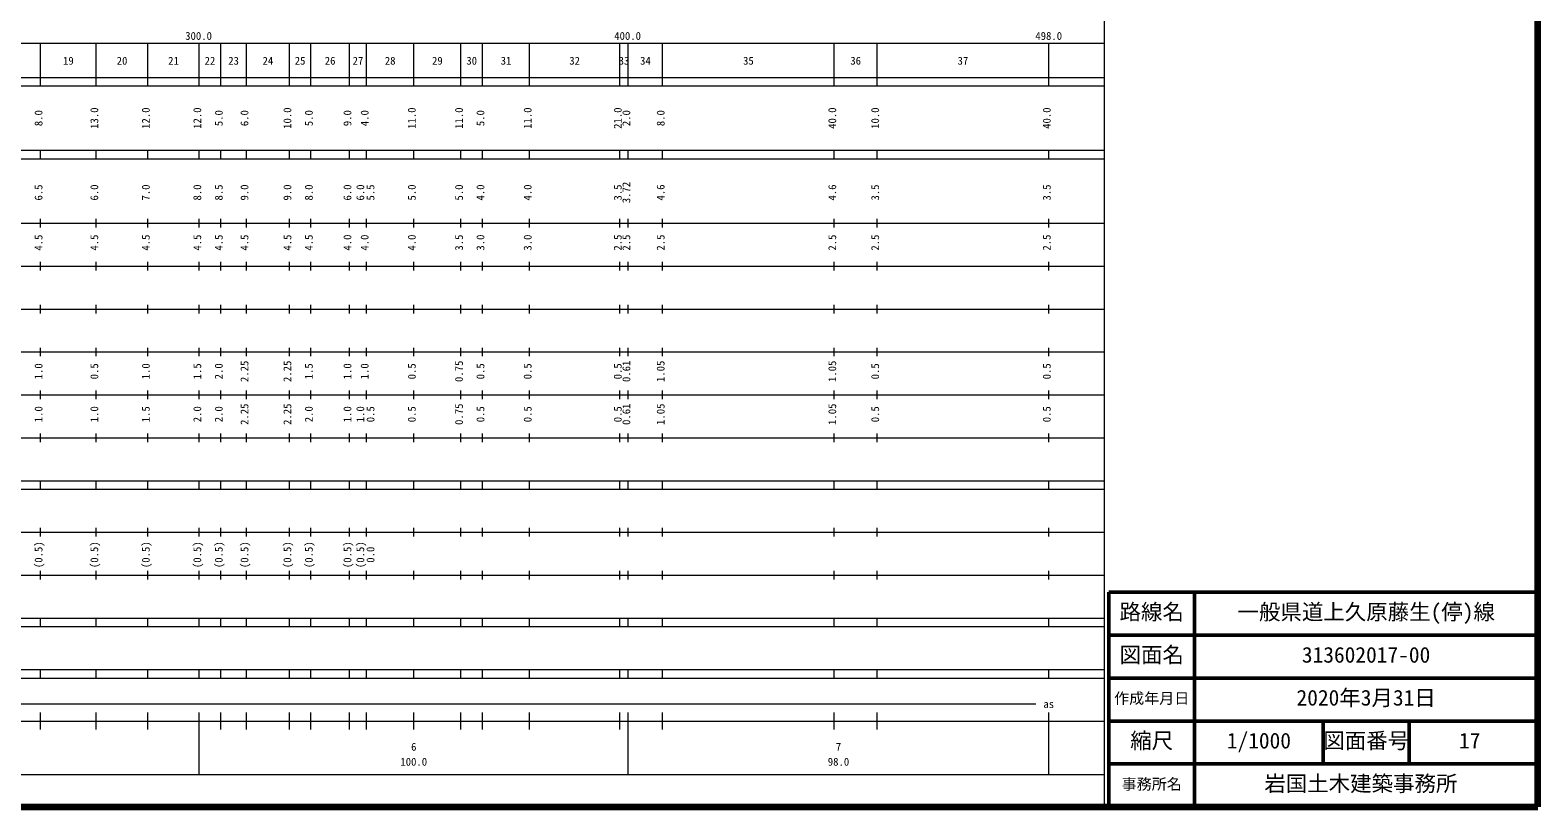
# Model space of a CAD drawing. Units: millimetres on the paper, enlarged 1000 times. Extents: x -34711 to 605289, y -54262 to 305738.
# Drawn here: x 253871 to 605289, y -54262 to 126739 of the extents above; entities that cross this region are included whole.
import ezdxf
from ezdxf.enums import TextEntityAlignment as Align

# ---------------------------------------------------------------- set-up
doc = ezdxf.new("R2010")
doc.units = ezdxf.units.MM
doc.header["$LTSCALE"] = 1000
for name, color, linetype, lineweight in [('M-SUV', 7, 'Continuous', 13), ('M-TTL', 2, 'Continuous', 140), ('M-TTL-FRAM', 2, 'Continuous', 50), ('M-TTL-TXT', 7, 'Continuous', 13)]:
    doc.layers.add(name, color=color, linetype=linetype, lineweight=lineweight)
doc.styles.add('ＭＳ ゴシック', font='')
doc.styles.get('ＭＳ ゴシック').set_extended_font_data('MS Gothic')

msp = doc.modelspace()

# ---------------------------------------------------------------- linework, layer by layer
at = {"layer": 'M-SUV'}
for p, q in [((504289, -54262), (504289, 295738)), ((-6711, 123738), (504289, 123738)), ((256289, 113738), (256289, 123738)), ((269289, 113738), (269289, 123738)), ((281289, 113738), (281289, 123738)), ((293289, 113738), (293289, 123738)), ((298289, 113738), (298289, 123738)), ((304289, 113738), (304289, 123738)), ((314289, 113738), (314289, 123738)), ((319289, 113738), (319289, 123738)), ((328289, 113738), (328289, 123738)), ((332289, 113738), (332289, 123738)), ((343289, 113738), (343289, 123738)), ((354289, 113738), (354289, 123738)), ((359289, 113738), (359289, 123738)), ((370289, 113738), (370289, 123738)), ((391289, 113738), (391289, 123738)), ((393289, 113738), (393289, 123738)), ((401289, 113738), (401289, 123738)), ((441289, 113738), (441289, 123738)), ((451289, 113738), (451289, 123738)), ((491289, 113738), (491289, 123738)), ((-34711, 115738), (504289, 115738)), ((-34711, 113738), (504289, 113738)), ((-34711, 98738), (504289, 98738)), ((256289, 96738), (256289, 98738)), ((269289, 96738), (269289, 98738)), ((281289, 96738), (281289, 98738)), ((293289, 96738), (293289, 98738)), ((298289, 96738), (298289, 98738)), ((304289, 96738), (304289, 98738)), ((314289, 96738), (314289, 98738)), ((319289, 96738), (319289, 98738)), ((328289, 96738), (328289, 98738)), ((332289, 96738), (332289, 98738)), ((343289, 96738), (343289, 98738)), ((354289, 96738), (354289, 98738)), ((359289, 96738), (359289, 98738)), ((370289, 96738), (370289, 98738)), ((391289, 96738), (391289, 98738)), ((393289, 96738), (393289, 98738)), ((401289, 96738), (401289, 98738)), ((441289, 96738), (441289, 98738)), ((451289, 96738), (451289, 98738)), ((491289, 96738), (491289, 98738)), ((-34711, 96738), (504289, 96738)), ((-34711, 81738), (504289, 81738)), ((256289, 80738), (256289, 82738)), ((269289, 80738), (269289, 82738)), ((281289, 80738), (281289, 82738)), ((293289, 80738), (293289, 82738)), ((298289, 80738), (298289, 82738)), ((304289, 80738), (304289, 82738)), ((314289, 80738), (314289, 82738)), ((319289, 80738), (319289, 82738)), ((328289, 80738), (328289, 82738)), ((332289, 80738), (332289, 82738)), ((343289, 80738), (343289, 82738)), ((354289, 80738), (354289, 82738)), ((359289, 80738), (359289, 82738)), ((370289, 80738), (370289, 82738)), ((391289, 80738), (391289, 82738)), ((393289, 80738), (393289, 82738)), ((401289, 80738), (401289, 82738)), ((441289, 80738), (441289, 82738)), ((451289, 80738), (451289, 82738)), ((491289, 80738), (491289, 82738)), ((-28711, 71738), (504289, 71738)), ((256289, 70738), (256289, 72738)), ((269289, 70738), (269289, 72738)), ((281289, 70738), (281289, 72738)), ((293289, 70738), (293289, 72738)), ((298289, 70738), (298289, 72738)), ((304289, 70738), (304289, 72738)), ((314289, 70738), (314289, 72738)), ((319289, 70738), (319289, 72738)), ((328289, 70738), (328289, 72738)), ((332289, 70738), (332289, 72738)), ((343289, 70738), (343289, 72738)), ((354289, 70738), (354289, 72738)), ((359289, 70738), (359289, 72738)), ((370289, 70738), (370289, 72738)), ((391289, 70738), (391289, 72738)), ((393289, 70738), (393289, 72738)), ((401289, 70738), (401289, 72738)), ((441289, 70738), (441289, 72738)), ((451289, 70738), (451289, 72738)), ((491289, 70738), (491289, 72738)), ((-22711, 61738), (504289, 61738)), ((256289, 60738), (256289, 62738)), ((269289, 60738), (269289, 62738)), ((281289, 60738), (281289, 62738)), ((293289, 60738), (293289, 62738)), ((298289, 60738), (298289, 62738)), ((304289, 60738), (304289, 62738)), ((314289, 60738), (314289, 62738)), ((319289, 60738), (319289, 62738)), ((328289, 60738), (328289, 62738)), ((332289, 60738), (332289, 62738)), ((343289, 60738), (343289, 62738)), ((354289, 60738), (354289, 62738)), ((359289, 60738), (359289, 62738)), ((370289, 60738), (370289, 62738)), ((391289, 60738), (391289, 62738)), ((393289, 60738), (393289, 62738)), ((401289, 60738), (401289, 62738)), ((441289, 60738), (441289, 62738)), ((451289, 60738), (451289, 62738)), ((491289, 60738), (491289, 62738)), ((256289, 50738), (256289, 52738)), ((269289, 50738), (269289, 52738)), ((281289, 50738), (281289, 52738)), ((293289, 50738), (293289, 52738)), ((298289, 50738), (298289, 52738)), ((304289, 50738), (304289, 52738)), ((314289, 50738), (314289, 52738)), ((319289, 50738), (319289, 52738)), ((328289, 50738), (328289, 52738)), ((332289, 50738), (332289, 52738)), ((343289, 50738), (343289, 52738)), ((354289, 50738), (354289, 52738)), ((359289, 50738), (359289, 52738)), ((370289, 50738), (370289, 52738)), ((391289, 50738), (391289, 52738)), ((393289, 50738), (393289, 52738)), ((401289, 50738), (401289, 52738)), ((441289, 50738), (441289, 52738)), ((451289, 50738), (451289, 52738)), ((491289, 50738), (491289, 52738)), ((-28711, 51738), (504289, 51738)), ((256289, 40738), (256289, 42738)), ((269289, 40738), (269289, 42738)), ((281289, 40738), (281289, 42738)), ((293289, 40738), (293289, 42738)), ((298289, 40738), (298289, 42738)), ((304289, 40738), (304289, 42738)), ((314289, 40738), (314289, 42738)), ((319289, 40738), (319289, 42738)), ((328289, 40738), (328289, 42738)), ((332289, 40738), (332289, 42738)), ((343289, 40738), (343289, 42738)), ((354289, 40738), (354289, 42738)), ((359289, 40738), (359289, 42738)), ((370289, 40738), (370289, 42738)), ((391289, 40738), (391289, 42738)), ((393289, 40738), (393289, 42738)), ((401289, 40738), (401289, 42738)), ((441289, 40738), (441289, 42738)), ((451289, 40738), (451289, 42738)), ((491289, 40738), (491289, 42738)), ((-22711, 41738), (504289, 41738)), ((-28711, 31738), (504289, 31738)), ((256289, 30738), (256289, 32738)), ((269289, 30738), (269289, 32738)), ((281289, 30738), (281289, 32738)), ((293289, 30738), (293289, 32738)), ((298289, 30738), (298289, 32738)), ((304289, 30738), (304289, 32738)), ((314289, 30738), (314289, 32738)), ((319289, 30738), (319289, 32738)), ((328289, 30738), (328289, 32738)), ((332289, 30738), (332289, 32738)), ((343289, 30738), (343289, 32738)), ((354289, 30738), (354289, 32738)), ((359289, 30738), (359289, 32738)), ((370289, 30738), (370289, 32738)), ((391289, 30738), (391289, 32738)), ((393289, 30738), (393289, 32738)), ((401289, 30738), (401289, 32738)), ((441289, 30738), (441289, 32738)), ((451289, 30738), (451289, 32738)), ((491289, 30738), (491289, 32738)), ((-34711, 21738), (504289, 21738)), ((256289, 19738), (256289, 21738)), ((269289, 19738), (269289, 21738)), ((281289, 19738), (281289, 21738)), ((293289, 19738), (293289, 21738)), ((298289, 19738), (298289, 21738)), ((304289, 19738), (304289, 21738)), ((314289, 19738), (314289, 21738)), ((319289, 19738), (319289, 21738)), ((328289, 19738), (328289, 21738)), ((332289, 19738), (332289, 21738)), ((343289, 19738), (343289, 21738)), ((354289, 19738), (354289, 21738)), ((359289, 19738), (359289, 21738)), ((370289, 19738), (370289, 21738)), ((391289, 19738), (391289, 21738)), ((393289, 19738), (393289, 21738)), ((401289, 19738), (401289, 21738)), ((441289, 19738), (441289, 21738)), ((451289, 19738), (451289, 21738)), ((491289, 19738), (491289, 21738)), ((-34711, 19738), (504289, 19738)), ((256289, 8738), (256289, 10738)), ((269289, 8738), (269289, 10738)), ((281289, 8738), (281289, 10738)), ((293289, 8738), (293289, 10738)), ((298289, 8738), (298289, 10738)), ((304289, 8738), (304289, 10738)), ((314289, 8738), (314289, 10738)), ((319289, 8738), (319289, 10738)), ((328289, 8738), (328289, 10738)), ((332289, 8738), (332289, 10738)), ((343289, 8738), (343289, 10738)), ((354289, 8738), (354289, 10738)), ((359289, 8738), (359289, 10738)), ((370289, 8738), (370289, 10738)), ((391289, 8738), (391289, 10738)), ((393289, 8738), (393289, 10738)), ((401289, 8738), (401289, 10738)), ((441289, 8738), (441289, 10738)), ((451289, 8738), (451289, 10738)), ((491289, 8738), (491289, 10738)), ((-25711, 9738), (504289, 9738)), ((256289, -1262), (256289, 738)), ((269289, -1262), (269289, 738)), ((281289, -1262), (281289, 738)), ((293289, -1262), (293289, 738)), ((298289, -1262), (298289, 738)), ((304289, -1262), (304289, 738)), ((314289, -1262), (314289, 738)), ((319289, -1262), (319289, 738)), ((328289, -1262), (328289, 738)), ((332289, -1262), (332289, 738)), ((343289, -1262), (343289, 738)), ((354289, -1262), (354289, 738)), ((359289, -1262), (359289, 738)), ((370289, -1262), (370289, 738)), ((391289, -1262), (391289, 738)), ((393289, -1262), (393289, 738)), ((401289, -1262), (401289, 738)), ((441289, -1262), (441289, 738)), ((451289, -1262), (451289, 738)), ((491289, -1262), (491289, 738)), ((-34711, -262), (504289, -262)), ((-34711, -10262), (504289, -10262)), ((256289, -12262), (256289, -10262)), ((269289, -12262), (269289, -10262)), ((281289, -12262), (281289, -10262)), ((293289, -12262), (293289, -10262)), ((298289, -12262), (298289, -10262)), ((304289, -12262), (304289, -10262)), ((314289, -12262), (314289, -10262)), ((319289, -12262), (319289, -10262)), ((328289, -12262), (328289, -10262)), ((332289, -12262), (332289, -10262)), ((343289, -12262), (343289, -10262)), ((354289, -12262), (354289, -10262)), ((359289, -12262), (359289, -10262)), ((370289, -12262), (370289, -10262)), ((391289, -12262), (391289, -10262)), ((393289, -12262), (393289, -10262)), ((401289, -12262), (401289, -10262)), ((441289, -12262), (441289, -10262)), ((451289, -12262), (451289, -10262)), ((491289, -12262), (491289, -10262)), ((-34711, -12262), (504289, -12262)), ((-34711, -22262), (504289, -22262)), ((-34711, -24262), (504289, -24262)), ((256289, -24262), (256289, -22262)), ((269289, -24262), (269289, -22262)), ((281289, -24262), (281289, -22262)), ((293289, -24262), (293289, -22262)), ((298289, -24262), (298289, -22262)), ((304289, -24262), (304289, -22262)), ((314289, -24262), (314289, -22262)), ((319289, -24262), (319289, -22262)), ((328289, -24262), (328289, -22262)), ((332289, -24262), (332289, -22262)), ((343289, -24262), (343289, -22262)), ((354289, -24262), (354289, -22262)), ((359289, -24262), (359289, -22262)), ((370289, -24262), (370289, -22262)), ((391289, -24262), (391289, -22262)), ((393289, -24262), (393289, -22262)), ((401289, -24262), (401289, -22262)), ((441289, -24262), (441289, -22262)), ((451289, -24262), (451289, -22262)), ((491289, -24262), (491289, -22262)), ((202789, -30262), (488289, -30262)), ((-34711, -34262), (504289, -34262)), ((256289, -36262), (256289, -32262)), ((269289, -36262), (269289, -32262)), ((281289, -36262), (281289, -32262)), ((293289, -46762), (293289, -32262)), ((298289, -36262), (298289, -32262)), ((304289, -36262), (304289, -32262)), ((314289, -36262), (314289, -32262)), ((319289, -36262), (319289, -32262)), ((328289, -36262), (328289, -32262)), ((332289, -36262), (332289, -32262)), ((343289, -36262), (343289, -32262)), ((354289, -36262), (354289, -32262)), ((359289, -36262), (359289, -32262)), ((370289, -36262), (370289, -32262)), ((391289, -36262), (391289, -32262)), ((393289, -46762), (393289, -32262)), ((401289, -36262), (401289, -32262)), ((441289, -36262), (441289, -32262)), ((451289, -36262), (451289, -32262)), ((491289, -46762), (491289, -32262)), ((-6711, -46762), (504289, -46762))]:
    msp.add_line(p, q, dxfattribs=at)
at = {"layer": 'M-TTL'}
for p, q in [((605289, -54262), (605289, 305738)), ((-34711, -54262), (605289, -54262))]:
    msp.add_line(p, q, dxfattribs=at)
at = {"layer": 'M-TTL-FRAM'}
for p, q in [((605289, -4262), (505289, -4262)), ((505289, -4262), (505289, -54262)), ((525289, -4262), (525289, -54262)), ((605289, -14262), (505289, -14262)), ((605289, -24262), (505289, -24262)), ((605289, -34262), (505289, -34262)), ((555289, -34262), (555289, -44262)), ((575289, -34262), (575289, -44262)), ((605289, -44262), (505289, -44262))]:
    msp.add_line(p, q, dxfattribs=at)

# ---------------------------------------------------------------- texts
at = {"layer": 'M-SUV', "style": 'ＭＳ ゴシック'}
for s, p in [('300.0', (290008, 123933)), ('400.0', (390008, 123933)), ('498.0', (488164, 123933)), ('19', (261539, 118143)), ('20', (274039, 118143)), ('21', (286039, 118143)), ('22', (294539, 118143)), ('23', (300039, 118143)), ('24', (308039, 118143)), ('25', (315539, 118143)), ('26', (322539, 118143)), ('27', (329039, 118143)), ('28', (336539, 118143)), ('29', (347539, 118143)), ('30', (355539, 118143)), ('31', (363539, 118143)), ('32', (379539, 118143)), ('33', (391039, 118143)), ('34', (396039, 118143)), ('35', (420039, 118143)), ('36', (445039, 118143)), ('37', (470039, 118143)), ('as', (490039, -31762)), ('6', (342664, -41739)), ('7', (441664, -41739)), ('100.0', (340164, -45229)), ('98.0', (439789, -45229))]:
    msp.add_text(s, height=1833, dxfattribs=at).set_placement(p, align=Align.BOTTOM_LEFT)
for s, p in [('8.0', (257289, 104363)), ('13.0', (270289, 103738)), ('12.0', (282289, 103738)), ('12.0', (294289, 103738)), ('5.0', (299289, 104363)), ('6.0', (305289, 104363)), ('10.0', (315289, 103738)), ('5.0', (320289, 104363)), ('9.0', (329289, 104363)), ('4.0', (333289, 104363)), ('11.0', (344289, 103738)), ('11.0', (355289, 103738)), ('5.0', (360289, 104363)), ('11.0', (371289, 103738)), ('21.0', (392289, 103738)), ('2.0', (394289, 104363)), ('8.0', (402289, 104363)), ('40.0', (442289, 103738)), ('10.0', (452289, 103738)), ('40.0', (492289, 103738)), ('6.5', (257289, 87037)), ('6.0', (270289, 87037)), ('7.0', (282289, 87037)), ('8.0', (294289, 87037)), ('8.5', (299289, 87037)), ('9.0', (305289, 87037)), ('9.0', (315289, 87037)), ('8.0', (320289, 87037)), ('6.0', (329289, 87037)), ('6.0', (332289, 87037)), ('5.5', (334659, 87037)), ('5.0', (344289, 87037)), ('5.0', (355289, 87037)), ('4.0', (360289, 87037)), ('4.0', (371289, 87037)), ('3.5', (392289, 87037)), ('3.72', (394289, 86412)), ('4.6', (402289, 87037)), ('4.6', (442289, 87037)), ('3.5', (452289, 87037)), ('3.5', (492289, 87037)), ('4.5', (257289, 75363)), ('4.5', (270289, 75363)), ('4.5', (282289, 75363)), ('4.5', (294289, 75363)), ('4.5', (299289, 75363)), ('4.5', (305289, 75363)), ('4.5', (315289, 75363)), ('4.5', (320289, 75363)), ('4.0', (329289, 75363)), ('4.0', (333289, 75363)), ('4.0', (344289, 75363)), ('3.5', (355289, 75363)), ('3.0', (360289, 75363)), ('3.0', (371289, 75363)), ('2.5', (392289, 75363)), ('2.5', (394289, 75363)), ('2.5', (402289, 75363)), ('2.5', (442289, 75363)), ('2.5', (452289, 75363)), ('2.5', (492289, 75363)), ('2.25', (305289, 44738)), ('2.25', (315289, 44738)), ('0.75', (355289, 44738)), ('0.61', (394289, 44738)), ('1.05', (402289, 44738)), ('1.05', (442289, 44738)), ('1.0', (257289, 45363)), ('0.5', (270289, 45363)), ('1.0', (282289, 45363)), ('1.5', (294289, 45363)), ('2.0', (299289, 45363)), ('1.5', (320289, 45363)), ('1.0', (329289, 45363)), ('1.0', (333289, 45363)), ('0.5', (344289, 45363)), ('0.5', (360289, 45363)), ('0.5', (371289, 45363)), ('0.5', (392289, 45363)), ('0.5', (452289, 45363)), ('0.5', (492289, 45363)), ('1.0', (257289, 35363)), ('1.0', (270289, 35363)), ('1.5', (282289, 35363)), ('2.0', (294289, 35363)), ('2.0', (299289, 35363)), ('2.25', (305289, 34738)), ('2.25', (315289, 34738)), ('2.0', (320289, 35363)), ('1.0', (329289, 35363)), ('1.0', (332289, 35363)), ('0.5', (334659, 35363)), ('0.5', (344289, 35363)), ('0.75', (355289, 34738)), ('0.5', (360289, 35363)), ('0.5', (371289, 35363)), ('0.5', (392289, 35363)), ('0.61', (394289, 34738)), ('1.05', (402289, 34738)), ('1.05', (442289, 34738)), ('0.5', (452289, 35363)), ('0.5', (492289, 35363)), ('(0.5)', (257289, 1377)), ('(0.5)', (270289, 1377)), ('(0.5)', (282289, 1377)), ('(0.5)', (294289, 1377)), ('(0.5)', (299289, 1377)), ('(0.5)', (305289, 1377)), ('(0.5)', (315289, 1377)), ('(0.5)', (320289, 1377)), ('(0.5)', (329289, 1377)), ('(0.5)', (332289, 1377)), ('0.0', (334659, 2627))]:
    msp.add_text(s, height=1833, rotation=90, dxfattribs=at).set_placement(p, align=Align.BOTTOM_LEFT)
at = {"layer": 'M-TTL-TXT', "style": 'ＭＳ ゴシック'}
for s, height, p in [('路線名', 3666, (507789, -11762)), ('路線名', 3666, (507789, -11762)), ('一般県道上久原藤生(停)線', 3666, (535289, -11762)), ('図面名', 3666, (507789, -21762)), ('図面名', 3666, (507789, -21762)), ('313602017-00', 3666, (550289, -21762)), ('作成年月日', 2566, (506539, -31012)), ('作成年月日', 2566, (506539, -31012)), ('2020年3月31日', 3666, (549039, -31762)), ('縮尺', 3666, (510289, -41762)), ('縮尺', 3666, (510289, -41762)), ('1/1000', 3666, (532789, -41762)), ('図面番号', 3666, (555289, -41762)), ('図面番号', 3666, (555289, -41762)), ('17', 3666, (586914, -41762)), ('事務所名', 2566, (508289, -51012)), ('事務所名', 2566, (508289, -51012)), ('岩国土木建築事務所 ', 3666, (541539, -51762))]:
    msp.add_text(s, height=height, dxfattribs=at).set_placement(p, align=Align.BOTTOM_LEFT)

doc.saveas('drawing.dxf')
